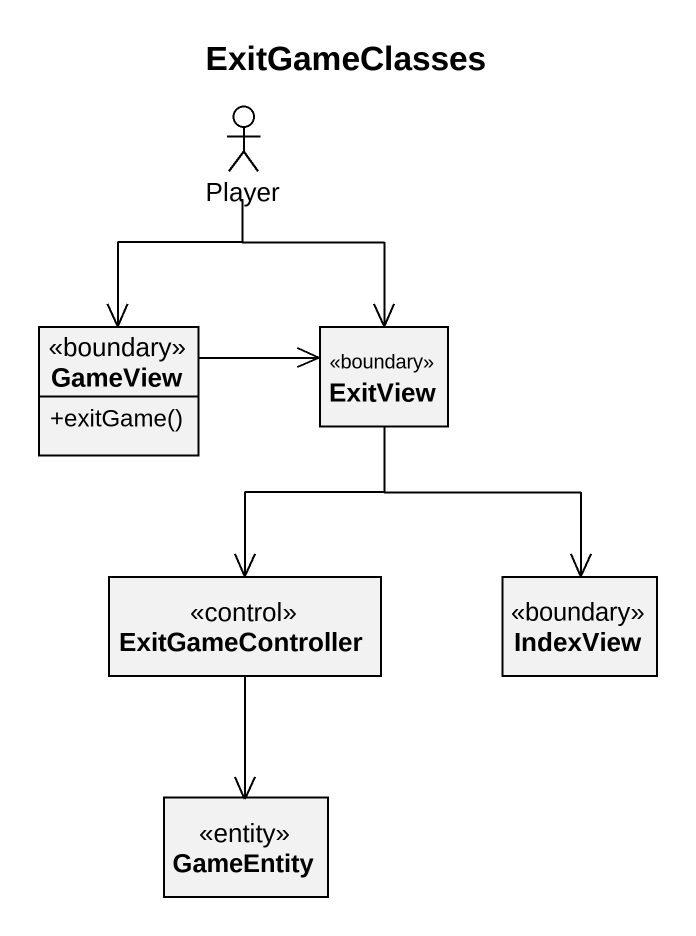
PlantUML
@startuml
title ExitGameClasses
allowmixing
hide circle
hide empty members
skinparam classAttributeIconSize 0
actor Player
class GameView <<boundary>> {
  +exitGame()
}
class ExitView <<boundary>>
class ExitGameController <<control>>
class IndexView <<boundary>>
class GameEntity <<entity>>
Player --> GameView
Player --> ExitView
GameView -right-> ExitView
ExitView --> ExitGameController
ExitView --> IndexView
ExitGameController --> GameEntity
@enduml
